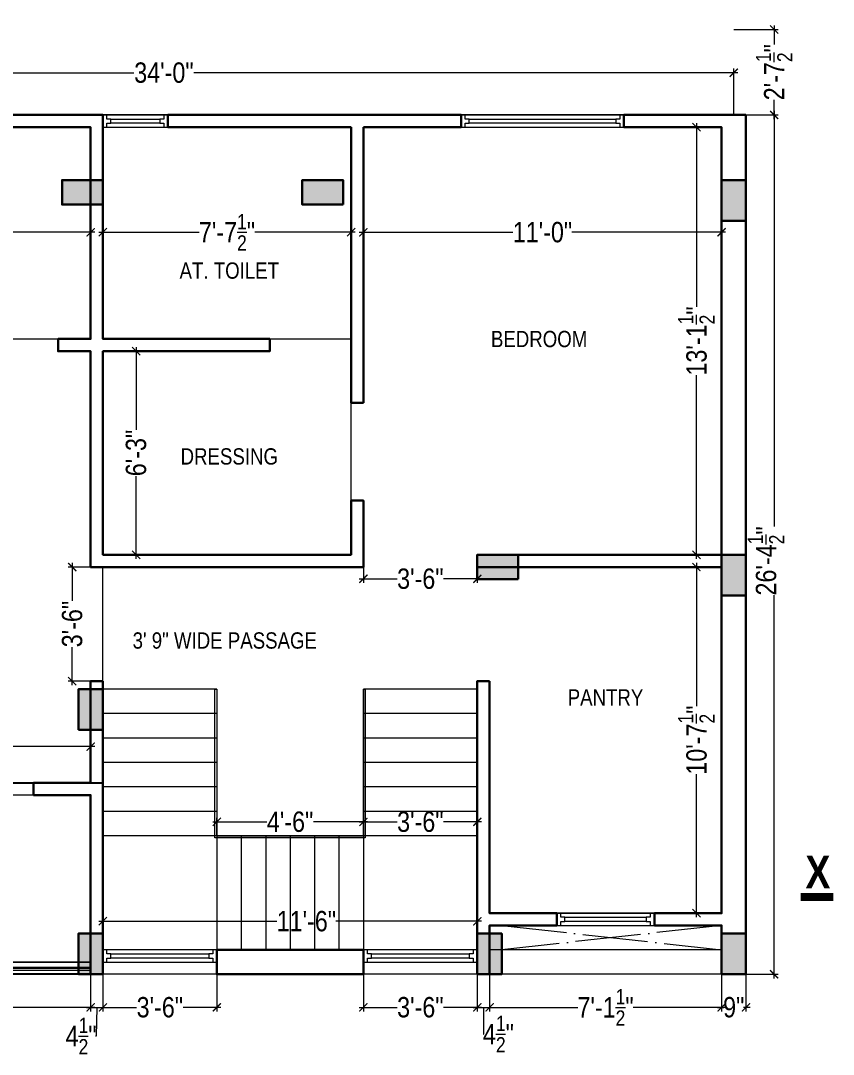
# Model space of a CAD drawing. Header units: millimetres. Extents: x 56222 to 120458, y -162468 to -121287.
# Drawn here: x 117670.1 to 117969.6, y -159367.8 to -158987.1 of the extents above; entities that cross this region are included whole.
import ezdxf

# ---------------------------------------------------------------- set-up
doc = ezdxf.new("R2010")
doc.units = ezdxf.units.MM
doc.header["$MEASUREMENT"] = 0
doc.header["$PDMODE"] = 35
doc.linetypes.add('ACAD_ISO04W100', pattern=[30, 24, -3, 0, -3])
doc.layers.get('Defpoints').update_dxf_attribs({"color": 220})
for name, color, linetype, lineweight in [('COLUMN', 1, 'Continuous', 30), ('FIRST FLOOR', 7, 'Continuous', 9), ('FIRST FLOOR ( DIM )', 250, 'Continuous', 9), ('FIRST FLOOR ( DW_RAIL )', 7, 'Continuous', 9), ('FIRST FLOOR ( TEXT )', 7, 'Continuous', 9), ('FIRST FLOOR_( PLine )_', 251, 'Continuous', 30), ('FIRST FLOOR_( STAIR )', 47, 'Continuous', 9), ('GROUND FLOOR', 7, 'Continuous', 9), ('GROUND FLOOR ( DW_RAIL )', 7, 'Continuous', 9), ('REINFORCEMENT', 6, 'Continuous', 25), ('SECOND FLOOR  ( PLINE )', 251, 'Continuous', 30), ('SECTION', 7, 'Continuous', 9)]:
    doc.layers.add(name, color=color, linetype=linetype, lineweight=lineweight)
doc.styles.add("Cn_BT_0'-0", font='swissc.ttf')
doc.styles.add('Cn_BT_7½', font='swissc.ttf', dxfattribs={"height": 7.5})
doc.styles.add('KATHA', font='swissc.ttf')
doc.dimstyles.new('Cn_BT_7½', dxfattribs={"dimtxt": 9, "dimasz": 3, "dimexe": 1.5, "dimexo": 0, "dimgap": 0.09, "dimtad": 0, "dimdec": 3, "dimzin": 3, "dimdsep": 46, "dimlunit": 4, "dimtxsty": 'Cn_BT_7½', "dimblk": 'ARCHTICK', "dimcen": 0.09, "dimdle": 1.5, "dimclrd": 251, "dimclre": 251, "dimclrt": 14, "dimadec": 0, "dimazin": 0, "dimtfac": 0.75, "dimtdec": 3, "dimtofl": 0, "dimtmove": 0, "dimatfit": 3, "dimfxl": 0, "dimtolj": 1, "dimtzin": 0, "dimlwd": 15, "dimlwe": 15, "dimarcsym": 0})

# ---------------------------------------------------------------- blocks, each defined once
blk = doc.blocks.new('_ArchTick')
at = {"color": 0, "linetype": 'ByBlock', "const_width": 0.15}
blk.add_lwpolyline([(-0.5, -0.5), (0.5, 0.5)], dxfattribs=at)
blk = doc.blocks.new('*D354')
at = {"layer": 'Defpoints', "color": 0, "transparency": 16777216}
for p in [(117932.91, -158990.36), (117937.41, -159021.86), (117947.8, -159021.86)]:
    blk.add_point(p, dxfattribs=at)
at = {"layer": 'FIRST FLOOR ( DIM )', "color": 251, "lineweight": 15, "transparency": 16777216}
for p, q in [((117932.91, -158990.36), (117949.3, -158990.36)), ((117947.8, -158988.86), (117947.8, -158995.92)), ((117947.8, -159023.36), (117947.8, -159016.3)), ((117937.41, -159021.86), (117949.3, -159021.86))]:
    blk.add_line(p, q, dxfattribs=at)
at = {"layer": 'FIRST FLOOR ( DIM )', "color": 251, "lineweight": 15, "transparency": 16777216, "xscale": 3, "yscale": 3, "zscale": 3}
for p, rotation in [((117947.8, -158990.36), 90), ((117947.8, -159021.86), 270)]:
    blk.add_blockref('_ArchTick', p, dxfattribs=dict(at, rotation=rotation))
at = {"layer": 'FIRST FLOOR ( DIM )', "color": 14, "transparency": 16777216, "insert": (117947.8, -159006.11), "char_height": 7.5, "attachment_point": 5, "rotation": 90, "style": 'Cn_BT_7½'}
blk.add_mtext('\\A1;2\'-7{\\H0.75x;\\S1/2;}"', dxfattribs=at)
blk = doc.blocks.new('*D355')
at = {"layer": 'Defpoints', "color": 0, "transparency": 16777216}
for p in [(117937.41, -159021.86), (117932.91, -159338.36), (117947.8, -159338.36)]:
    blk.add_point(p, dxfattribs=at)
at = {"layer": 'FIRST FLOOR ( DIM )', "color": 251, "lineweight": 15, "transparency": 16777216}
for p, q in [((117937.41, -159021.86), (117949.3, -159021.86)), ((117947.8, -159020.36), (117947.8, -159173.44)), ((117947.8, -159339.86), (117947.8, -159198.78)), ((117932.91, -159338.36), (117949.3, -159338.36))]:
    blk.add_line(p, q, dxfattribs=at)
at = {"layer": 'FIRST FLOOR ( DIM )', "color": 251, "lineweight": 15, "transparency": 16777216, "xscale": 3, "yscale": 3, "zscale": 3}
for p, rotation in [((117947.8, -159021.86), 90), ((117947.8, -159338.36), 270)]:
    blk.add_blockref('_ArchTick', p, dxfattribs=dict(at, rotation=rotation))
at = {"layer": 'FIRST FLOOR ( DIM )', "color": 14, "transparency": 16777216, "insert": (117944.8, -159186.11), "char_height": 7.5, "attachment_point": 5, "rotation": 90, "style": 'Cn_BT_7½'}
blk.add_mtext('\\A1;26\'-4{\\H0.75x;\\S1/2;}"', dxfattribs=at)
blk = doc.blocks.new('*D356')
at = {"layer": 'Defpoints', "color": 0, "transparency": 16777216}
for p in [(117928.41, -159188.36), (117919.17, -159315.86), (117928.41, -159315.86)]:
    blk.add_point(p, dxfattribs=at)
at = {"layer": 'FIRST FLOOR ( DIM )', "color": 251, "lineweight": 15, "transparency": 16777216}
for p, q in [((117928.41, -159188.36), (117917.67, -159188.36)), ((117919.17, -159186.86), (117919.17, -159239.58)), ((117919.17, -159317.36), (117919.17, -159264.64)), ((117928.41, -159315.86), (117917.67, -159315.86))]:
    blk.add_line(p, q, dxfattribs=at)
at = {"layer": 'FIRST FLOOR ( DIM )', "color": 251, "lineweight": 15, "transparency": 16777216, "xscale": 3, "yscale": 3, "zscale": 3}
for p, rotation in [((117919.17, -159188.36), 90), ((117919.17, -159315.86), 270)]:
    blk.add_blockref('_ArchTick', p, dxfattribs=dict(at, rotation=rotation))
at = {"layer": 'FIRST FLOOR ( DIM )', "color": 14, "transparency": 16777216, "insert": (117919.17, -159252.11), "char_height": 7.5, "attachment_point": 5, "rotation": 90, "style": 'Cn_BT_7½'}
blk.add_mtext('\\A1;10\'-7{\\H0.75x;\\S1/2;}"', dxfattribs=at)
blk = doc.blocks.new('*D357')
at = {"layer": 'Defpoints', "color": 0, "transparency": 16777216}
for p in [(117928.41, -159026.36), (117919.17, -159183.86), (117928.41, -159183.86)]:
    blk.add_point(p, dxfattribs=at)
at = {"layer": 'FIRST FLOOR ( DIM )', "color": 251, "lineweight": 15, "transparency": 16777216}
for p, q in [((117928.41, -159026.36), (117917.67, -159026.36)), ((117919.17, -159024.86), (117919.17, -159092.58)), ((117919.17, -159185.36), (117919.17, -159117.64)), ((117928.41, -159183.86), (117917.67, -159183.86))]:
    blk.add_line(p, q, dxfattribs=at)
at = {"layer": 'FIRST FLOOR ( DIM )', "color": 251, "lineweight": 15, "transparency": 16777216, "xscale": 3, "yscale": 3, "zscale": 3}
for p, rotation in [((117919.17, -159026.36), 90), ((117919.17, -159183.86), 270)]:
    blk.add_blockref('_ArchTick', p, dxfattribs=dict(at, rotation=rotation))
at = {"layer": 'FIRST FLOOR ( DIM )', "color": 14, "transparency": 16777216, "insert": (117919.17, -159105.11), "char_height": 7.5, "attachment_point": 5, "rotation": 90, "style": 'Cn_BT_7½'}
blk.add_mtext('\\A1;13\'-1{\\H0.75x;\\S1/2;}"', dxfattribs=at)
blk = doc.blocks.new('*D358')
at = {"layer": 'Defpoints', "color": 0, "transparency": 16777216}
for p in [(117796.41, -159054.86), (117928.41, -159054.86), (117928.41, -159065.06)]:
    blk.add_point(p, dxfattribs=at)
at = {"layer": 'FIRST FLOOR ( DIM )', "color": 251, "lineweight": 15, "transparency": 16777216}
for p, q in [((117796.41, -159054.86), (117796.41, -159066.56)), ((117928.41, -159054.86), (117928.41, -159066.56)), ((117794.91, -159065.06), (117851.55, -159065.06)), ((117929.91, -159065.06), (117873.27, -159065.06))]:
    blk.add_line(p, q, dxfattribs=at)
at = {"layer": 'FIRST FLOOR ( DIM )', "color": 251, "lineweight": 15, "transparency": 16777216, "xscale": 3, "yscale": 3, "zscale": 3, "rotation": 180}
blk.add_blockref('_ArchTick', (117796.41, -159065.06), dxfattribs=at)
at = {"layer": 'FIRST FLOOR ( DIM )', "color": 251, "lineweight": 15, "transparency": 16777216, "xscale": 3, "yscale": 3, "zscale": 3}
blk.add_blockref('_ArchTick', (117928.41, -159065.06), dxfattribs=at)
at = {"layer": 'FIRST FLOOR ( DIM )', "color": 14, "transparency": 16777216, "insert": (117862.41, -159065.06), "char_height": 7.5, "attachment_point": 5, "style": 'Cn_BT_7½'}
blk.add_mtext('\\A1;11\'-0"', dxfattribs=at)
blk = doc.blocks.new('*D359')
at = {"layer": 'Defpoints', "color": 0, "transparency": 16777216}
for p in [(117700.41, -159054.86), (117791.91, -159054.86), (117700.41, -159065.06)]:
    blk.add_point(p, dxfattribs=at)
at = {"layer": 'FIRST FLOOR ( DIM )', "color": 251, "lineweight": 15, "transparency": 16777216}
for p, q in [((117700.41, -159054.86), (117700.41, -159066.56)), ((117791.91, -159054.86), (117791.91, -159066.56)), ((117698.91, -159065.06), (117735.96, -159065.06)), ((117793.41, -159065.06), (117756.36, -159065.06))]:
    blk.add_line(p, q, dxfattribs=at)
at = {"layer": 'FIRST FLOOR ( DIM )', "color": 251, "lineweight": 15, "transparency": 16777216, "xscale": 3, "yscale": 3, "zscale": 3, "rotation": 180}
blk.add_blockref('_ArchTick', (117700.41, -159065.06), dxfattribs=at)
at = {"layer": 'FIRST FLOOR ( DIM )', "color": 251, "lineweight": 15, "transparency": 16777216, "xscale": 3, "yscale": 3, "zscale": 3}
blk.add_blockref('_ArchTick', (117791.91, -159065.06), dxfattribs=at)
at = {"layer": 'FIRST FLOOR ( DIM )', "color": 14, "transparency": 16777216, "insert": (117746.16, -159065.06), "char_height": 7.5, "attachment_point": 5, "style": 'Cn_BT_7½'}
blk.add_mtext('\\A1;7\'-7{\\H0.75x;\\S1/2;}"', dxfattribs=at)
blk = doc.blocks.new('*D360')
at = {"layer": 'Defpoints', "color": 0, "transparency": 16777216}
for p in [(117533.91, -159054.86), (117695.91, -159054.86), (117533.91, -159065.06)]:
    blk.add_point(p, dxfattribs=at)
at = {"layer": 'FIRST FLOOR ( DIM )', "color": 251, "lineweight": 15, "transparency": 16777216}
for p, q in [((117533.91, -159054.86), (117533.91, -159066.56)), ((117695.91, -159054.86), (117695.91, -159066.56)), ((117532.41, -159065.06), (117604.05, -159065.06)), ((117697.41, -159065.06), (117625.77, -159065.06))]:
    blk.add_line(p, q, dxfattribs=at)
at = {"layer": 'FIRST FLOOR ( DIM )', "color": 251, "lineweight": 15, "transparency": 16777216, "xscale": 3, "yscale": 3, "zscale": 3, "rotation": 180}
blk.add_blockref('_ArchTick', (117533.91, -159065.06), dxfattribs=at)
at = {"layer": 'FIRST FLOOR ( DIM )', "color": 251, "lineweight": 15, "transparency": 16777216, "xscale": 3, "yscale": 3, "zscale": 3}
blk.add_blockref('_ArchTick', (117695.91, -159065.06), dxfattribs=at)
at = {"layer": 'FIRST FLOOR ( DIM )', "color": 14, "transparency": 16777216, "insert": (117614.91, -159065.06), "char_height": 7.5, "attachment_point": 5, "style": 'Cn_BT_7½'}
blk.add_mtext('\\A1;13\'-6"', dxfattribs=at)
blk = doc.blocks.new('*D361')
at = {"layer": 'Defpoints', "color": 0, "transparency": 16777216}
for p in [(117524.91, -159006.3), (117524.91, -159021.86), (117932.91, -159021.86)]:
    blk.add_point(p, dxfattribs=at)
at = {"layer": 'FIRST FLOOR ( DIM )', "color": 251, "lineweight": 15, "transparency": 16777216}
for p, q in [((117523.41, -159006.3), (117711.87, -159006.3)), ((117524.91, -159021.86), (117524.91, -159004.8)), ((117934.41, -159006.3), (117733.95, -159006.3)), ((117932.91, -159021.86), (117932.91, -159004.8))]:
    blk.add_line(p, q, dxfattribs=at)
at = {"layer": 'FIRST FLOOR ( DIM )', "color": 251, "lineweight": 15, "transparency": 16777216, "xscale": 3, "yscale": 3, "zscale": 3, "rotation": 180}
blk.add_blockref('_ArchTick', (117524.91, -159006.3), dxfattribs=at)
at = {"layer": 'FIRST FLOOR ( DIM )', "color": 251, "lineweight": 15, "transparency": 16777216, "xscale": 3, "yscale": 3, "zscale": 3}
blk.add_blockref('_ArchTick', (117932.91, -159006.3), dxfattribs=at)
at = {"layer": 'FIRST FLOOR ( DIM )', "color": 14, "transparency": 16777216, "insert": (117722.91, -159006.3), "char_height": 7.5, "attachment_point": 5, "style": 'Cn_BT_7½'}
blk.add_mtext('\\A1;34\'-0"', dxfattribs=at)
blk = doc.blocks.new('*D362')
at = {"layer": 'Defpoints', "color": 0, "transparency": 16777216}
for p in [(117700.41, -159311.36), (117838.41, -159311.36), (117838.41, -159318.83)]:
    blk.add_point(p, dxfattribs=at)
at = {"layer": 'FIRST FLOOR ( DIM )', "color": 251, "lineweight": 15, "transparency": 16777216}
for p, q in [((117700.41, -159311.36), (117700.41, -159320.33)), ((117838.41, -159311.36), (117838.41, -159320.33)), ((117698.91, -159318.83), (117764.55, -159318.83)), ((117839.91, -159318.83), (117786.27, -159318.83))]:
    blk.add_line(p, q, dxfattribs=at)
at = {"layer": 'FIRST FLOOR ( DIM )', "color": 251, "lineweight": 15, "transparency": 16777216, "xscale": 3, "yscale": 3, "zscale": 3, "rotation": 180}
blk.add_blockref('_ArchTick', (117700.41, -159318.83), dxfattribs=at)
at = {"layer": 'FIRST FLOOR ( DIM )', "color": 251, "lineweight": 15, "transparency": 16777216, "xscale": 3, "yscale": 3, "zscale": 3}
blk.add_blockref('_ArchTick', (117838.41, -159318.83), dxfattribs=at)
at = {"layer": 'FIRST FLOOR ( DIM )', "color": 14, "transparency": 16777216, "insert": (117775.41, -159318.83), "char_height": 7.5, "attachment_point": 5, "style": 'Cn_BT_7½'}
blk.add_mtext('\\A1;11\'-6"', dxfattribs=at)
blk = doc.blocks.new('*D363')
at = {"layer": 'Defpoints', "color": 0, "transparency": 16777216}
for p in [(117838.41, -159282.21), (117796.41, -159286.57), (117838.41, -159286.57)]:
    blk.add_point(p, dxfattribs=at)
at = {"layer": 'FIRST FLOOR ( DIM )', "color": 251, "lineweight": 15, "transparency": 16777216}
for p, q in [((117796.41, -159286.57), (117796.41, -159280.71)), ((117838.41, -159286.57), (117838.41, -159280.71)), ((117794.91, -159282.21), (117808.86, -159282.21)), ((117839.91, -159282.21), (117825.96, -159282.21))]:
    blk.add_line(p, q, dxfattribs=at)
at = {"layer": 'FIRST FLOOR ( DIM )', "color": 251, "lineweight": 15, "transparency": 16777216, "xscale": 3, "yscale": 3, "zscale": 3, "rotation": 180}
blk.add_blockref('_ArchTick', (117796.41, -159282.21), dxfattribs=at)
at = {"layer": 'FIRST FLOOR ( DIM )', "color": 251, "lineweight": 15, "transparency": 16777216, "xscale": 3, "yscale": 3, "zscale": 3}
blk.add_blockref('_ArchTick', (117838.41, -159282.21), dxfattribs=at)
at = {"layer": 'FIRST FLOOR ( DIM )', "color": 14, "transparency": 16777216, "insert": (117817.41, -159282.21), "char_height": 7.5, "attachment_point": 5, "style": 'Cn_BT_7½'}
blk.add_mtext('\\A1;3\'-6"', dxfattribs=at)
blk = doc.blocks.new('*D364')
at = {"layer": 'Defpoints', "color": 0, "transparency": 16777216}
for p in [(117796.41, -159282.21), (117742.41, -159287.36), (117796.41, -159287.36)]:
    blk.add_point(p, dxfattribs=at)
at = {"layer": 'FIRST FLOOR ( DIM )', "color": 251, "lineweight": 15, "transparency": 16777216}
for p, q in [((117742.41, -159287.36), (117742.41, -159280.71)), ((117796.41, -159287.36), (117796.41, -159280.71)), ((117740.91, -159282.21), (117760.81, -159282.21)), ((117797.91, -159282.21), (117778.01, -159282.21))]:
    blk.add_line(p, q, dxfattribs=at)
at = {"layer": 'FIRST FLOOR ( DIM )', "color": 251, "lineweight": 15, "transparency": 16777216, "xscale": 3, "yscale": 3, "zscale": 3, "rotation": 180}
blk.add_blockref('_ArchTick', (117742.41, -159282.21), dxfattribs=at)
at = {"layer": 'FIRST FLOOR ( DIM )', "color": 251, "lineweight": 15, "transparency": 16777216, "xscale": 3, "yscale": 3, "zscale": 3}
blk.add_blockref('_ArchTick', (117796.41, -159282.21), dxfattribs=at)
at = {"layer": 'FIRST FLOOR ( DIM )', "color": 14, "transparency": 16777216, "insert": (117769.41, -159282.21), "char_height": 7.5, "attachment_point": 5, "style": 'Cn_BT_7½'}
blk.add_mtext('\\A1;4\'-6"', dxfattribs=at)
blk = doc.blocks.new('*D365')
at = {"layer": 'Defpoints', "color": 0, "transparency": 16777216}
for p in [(117524.91, -159338.36), (117695.91, -159338.36), (117695.91, -159350.53)]:
    blk.add_point(p, dxfattribs=at)
at = {"layer": 'FIRST FLOOR ( DIM )', "color": 251, "lineweight": 15, "transparency": 16777216}
for p, q in [((117524.91, -159338.36), (117524.91, -159352.03)), ((117695.91, -159338.36), (117695.91, -159352.03)), ((117523.41, -159350.53), (117599.55, -159350.53)), ((117697.41, -159350.53), (117621.27, -159350.53))]:
    blk.add_line(p, q, dxfattribs=at)
at = {"layer": 'FIRST FLOOR ( DIM )', "color": 251, "lineweight": 15, "transparency": 16777216, "xscale": 3, "yscale": 3, "zscale": 3, "rotation": 180}
blk.add_blockref('_ArchTick', (117524.91, -159350.53), dxfattribs=at)
at = {"layer": 'FIRST FLOOR ( DIM )', "color": 251, "lineweight": 15, "transparency": 16777216, "xscale": 3, "yscale": 3, "zscale": 3}
blk.add_blockref('_ArchTick', (117695.91, -159350.53), dxfattribs=at)
at = {"layer": 'FIRST FLOOR ( DIM )', "color": 14, "transparency": 16777216, "insert": (117610.41, -159350.53), "char_height": 7.5, "attachment_point": 5, "style": 'Cn_BT_7½'}
blk.add_mtext('\\A1;14\'-3"', dxfattribs=at)
blk = doc.blocks.new('*D366')
at = {"layer": 'Defpoints', "color": 0, "transparency": 16777216}
for p in [(117695.91, -159338.36), (117700.41, -159338.36), (117700.41, -159350.53)]:
    blk.add_point(p, dxfattribs=at)
at = {"layer": 'FIRST FLOOR ( DIM )', "color": 251, "lineweight": 15, "transparency": 16777216}
for p, q in [((117695.91, -159338.36), (117695.91, -159352.03)), ((117700.41, -159338.36), (117700.41, -159352.03)), ((117694.41, -159350.53), (117701.91, -159350.53)), ((117698.16, -159350.53), (117697.93, -159361.09)), ((117697.93, -159361.09), (117697.75, -159361.09))]:
    blk.add_line(p, q, dxfattribs=at)
at = {"layer": 'FIRST FLOOR ( DIM )', "color": 251, "lineweight": 15, "transparency": 16777216, "xscale": 3, "yscale": 3, "zscale": 3, "rotation": 180}
blk.add_blockref('_ArchTick', (117695.91, -159350.53), dxfattribs=at)
at = {"layer": 'FIRST FLOOR ( DIM )', "color": 251, "lineweight": 15, "transparency": 16777216, "xscale": 3, "yscale": 3, "zscale": 3}
blk.add_blockref('_ArchTick', (117700.41, -159350.53), dxfattribs=at)
at = {"layer": 'FIRST FLOOR ( DIM )', "color": 14, "transparency": 16777216, "insert": (117692.39, -159361.09), "char_height": 7.5, "attachment_point": 5, "style": 'Cn_BT_7½'}
blk.add_mtext('\\A1;4{\\H0.75x;\\S1/2;}"', dxfattribs=at)
blk = doc.blocks.new('*D367')
at = {"layer": 'Defpoints', "color": 0, "transparency": 16777216}
for p in [(117700.41, -159338.36), (117742.41, -159338.36), (117742.41, -159350.53)]:
    blk.add_point(p, dxfattribs=at)
at = {"layer": 'FIRST FLOOR ( DIM )', "color": 251, "lineweight": 15, "transparency": 16777216}
for p, q in [((117700.41, -159338.36), (117700.41, -159352.03)), ((117742.41, -159338.36), (117742.41, -159352.03)), ((117698.91, -159350.53), (117712.86, -159350.53)), ((117743.91, -159350.53), (117729.96, -159350.53))]:
    blk.add_line(p, q, dxfattribs=at)
at = {"layer": 'FIRST FLOOR ( DIM )', "color": 251, "lineweight": 15, "transparency": 16777216, "xscale": 3, "yscale": 3, "zscale": 3, "rotation": 180}
blk.add_blockref('_ArchTick', (117700.41, -159350.53), dxfattribs=at)
at = {"layer": 'FIRST FLOOR ( DIM )', "color": 251, "lineweight": 15, "transparency": 16777216, "xscale": 3, "yscale": 3, "zscale": 3}
blk.add_blockref('_ArchTick', (117742.41, -159350.53), dxfattribs=at)
at = {"layer": 'FIRST FLOOR ( DIM )', "color": 14, "transparency": 16777216, "insert": (117721.41, -159350.53), "char_height": 7.5, "attachment_point": 5, "style": 'Cn_BT_7½'}
blk.add_mtext('\\A1;3\'-6"', dxfattribs=at)
blk = doc.blocks.new('*D368')
at = {"layer": 'Defpoints', "color": 0, "transparency": 16777216}
for p in [(117796.41, -159338.36), (117838.41, -159338.36), (117838.41, -159350.53)]:
    blk.add_point(p, dxfattribs=at)
at = {"layer": 'FIRST FLOOR ( DIM )', "color": 251, "lineweight": 15, "transparency": 16777216}
for p, q in [((117796.41, -159338.36), (117796.41, -159352.03)), ((117838.41, -159338.36), (117838.41, -159352.03)), ((117794.91, -159350.53), (117808.86, -159350.53)), ((117839.91, -159350.53), (117825.96, -159350.53))]:
    blk.add_line(p, q, dxfattribs=at)
at = {"layer": 'FIRST FLOOR ( DIM )', "color": 251, "lineweight": 15, "transparency": 16777216, "xscale": 3, "yscale": 3, "zscale": 3, "rotation": 180}
blk.add_blockref('_ArchTick', (117796.41, -159350.53), dxfattribs=at)
at = {"layer": 'FIRST FLOOR ( DIM )', "color": 251, "lineweight": 15, "transparency": 16777216, "xscale": 3, "yscale": 3, "zscale": 3}
blk.add_blockref('_ArchTick', (117838.41, -159350.53), dxfattribs=at)
at = {"layer": 'FIRST FLOOR ( DIM )', "color": 14, "transparency": 16777216, "insert": (117817.41, -159350.53), "char_height": 7.5, "attachment_point": 5, "style": 'Cn_BT_7½'}
blk.add_mtext('\\A1;3\'-6"', dxfattribs=at)
blk = doc.blocks.new('*D369')
at = {"layer": 'Defpoints', "color": 0, "transparency": 16777216}
for p in [(117838.41, -159338.36), (117842.91, -159338.36), (117842.91, -159350.53)]:
    blk.add_point(p, dxfattribs=at)
at = {"layer": 'FIRST FLOOR ( DIM )', "color": 251, "lineweight": 15, "transparency": 16777216}
for p, q in [((117838.41, -159338.36), (117838.41, -159352.03)), ((117842.91, -159338.36), (117842.91, -159352.03)), ((117836.91, -159350.53), (117844.41, -159350.53)), ((117840.66, -159350.53), (117840.64, -159360.39)), ((117840.64, -159360.39), (117840.82, -159360.39))]:
    blk.add_line(p, q, dxfattribs=at)
at = {"layer": 'FIRST FLOOR ( DIM )', "color": 251, "lineweight": 15, "transparency": 16777216, "xscale": 3, "yscale": 3, "zscale": 3, "rotation": 180}
blk.add_blockref('_ArchTick', (117838.41, -159350.53), dxfattribs=at)
at = {"layer": 'FIRST FLOOR ( DIM )', "color": 251, "lineweight": 15, "transparency": 16777216, "xscale": 3, "yscale": 3, "zscale": 3}
blk.add_blockref('_ArchTick', (117842.91, -159350.53), dxfattribs=at)
at = {"layer": 'FIRST FLOOR ( DIM )', "color": 14, "transparency": 16777216, "insert": (117846.19, -159360.39), "char_height": 7.5, "attachment_point": 5, "style": 'Cn_BT_7½'}
blk.add_mtext('\\A1;4{\\H0.75x;\\S1/2;}"', dxfattribs=at)
blk = doc.blocks.new('*D370')
at = {"layer": 'Defpoints', "color": 0, "transparency": 16777216}
for p in [(117842.91, -159338.36), (117928.41, -159338.36), (117928.41, -159350.53)]:
    blk.add_point(p, dxfattribs=at)
at = {"layer": 'FIRST FLOOR ( DIM )', "color": 251, "lineweight": 15, "transparency": 16777216}
for p, q in [((117842.91, -159338.36), (117842.91, -159352.03)), ((117928.41, -159338.36), (117928.41, -159352.03)), ((117841.41, -159350.53), (117875.46, -159350.53)), ((117929.91, -159350.53), (117895.86, -159350.53))]:
    blk.add_line(p, q, dxfattribs=at)
at = {"layer": 'FIRST FLOOR ( DIM )', "color": 251, "lineweight": 15, "transparency": 16777216, "xscale": 3, "yscale": 3, "zscale": 3, "rotation": 180}
blk.add_blockref('_ArchTick', (117842.91, -159350.53), dxfattribs=at)
at = {"layer": 'FIRST FLOOR ( DIM )', "color": 251, "lineweight": 15, "transparency": 16777216, "xscale": 3, "yscale": 3, "zscale": 3}
blk.add_blockref('_ArchTick', (117928.41, -159350.53), dxfattribs=at)
at = {"layer": 'FIRST FLOOR ( DIM )', "color": 14, "transparency": 16777216, "insert": (117885.66, -159350.53), "char_height": 7.5, "attachment_point": 5, "style": 'Cn_BT_7½'}
blk.add_mtext('\\A1;7\'-1{\\H0.75x;\\S1/2;}"', dxfattribs=at)
blk = doc.blocks.new('*D371')
at = {"layer": 'Defpoints', "color": 0, "transparency": 16777216}
for p in [(117928.41, -159338.36), (117937.41, -159338.36), (117937.41, -159350.53)]:
    blk.add_point(p, dxfattribs=at)
at = {"layer": 'FIRST FLOOR ( DIM )', "color": 251, "lineweight": 15, "transparency": 16777216}
for p, q in [((117928.41, -159338.36), (117928.41, -159352.03)), ((117937.41, -159338.36), (117937.41, -159352.03)), ((117926.91, -159350.53), (117929.25, -159350.53)), ((117938.91, -159350.53), (117936.56, -159350.53))]:
    blk.add_line(p, q, dxfattribs=at)
at = {"layer": 'FIRST FLOOR ( DIM )', "color": 251, "lineweight": 15, "transparency": 16777216, "xscale": 3, "yscale": 3, "zscale": 3, "rotation": 180}
blk.add_blockref('_ArchTick', (117928.41, -159350.53), dxfattribs=at)
at = {"layer": 'FIRST FLOOR ( DIM )', "color": 251, "lineweight": 15, "transparency": 16777216, "xscale": 3, "yscale": 3, "zscale": 3}
blk.add_blockref('_ArchTick', (117937.41, -159350.53), dxfattribs=at)
at = {"layer": 'FIRST FLOOR ( DIM )', "color": 14, "transparency": 16777216, "insert": (117932.91, -159350.53), "char_height": 7.5, "attachment_point": 5, "style": 'Cn_BT_7½'}
blk.add_mtext('\\A1;9"', dxfattribs=at)
blk = doc.blocks.new('*D372')
at = {"layer": 'Defpoints', "color": 0, "transparency": 16777216}
for p in [(117700.41, -159188.36), (117689.11, -159230.36), (117700.41, -159230.36)]:
    blk.add_point(p, dxfattribs=at)
at = {"layer": 'FIRST FLOOR ( DIM )', "color": 251, "lineweight": 15, "transparency": 16777216}
for p, q in [((117700.41, -159188.36), (117687.61, -159188.36)), ((117689.11, -159186.86), (117689.11, -159200.81)), ((117689.11, -159231.86), (117689.11, -159217.91)), ((117700.41, -159230.36), (117687.61, -159230.36))]:
    blk.add_line(p, q, dxfattribs=at)
at = {"layer": 'FIRST FLOOR ( DIM )', "color": 251, "lineweight": 15, "transparency": 16777216, "xscale": 3, "yscale": 3, "zscale": 3}
for p, rotation in [((117689.11, -159188.36), 90), ((117689.11, -159230.36), 270)]:
    blk.add_blockref('_ArchTick', p, dxfattribs=dict(at, rotation=rotation))
at = {"layer": 'FIRST FLOOR ( DIM )', "color": 14, "transparency": 16777216, "insert": (117689.11, -159209.36), "char_height": 7.5, "attachment_point": 5, "rotation": 90, "style": 'Cn_BT_7½'}
blk.add_mtext('\\A1;3\'-6"', dxfattribs=at)
blk = doc.blocks.new('*D374')
at = {"layer": 'Defpoints', "color": 0, "transparency": 16777216}
for p in [(117700.41, -159108.86), (117700.41, -159183.86), (117712.65, -159183.86)]:
    blk.add_point(p, dxfattribs=at)
at = {"layer": 'FIRST FLOOR ( DIM )', "color": 251, "lineweight": 15, "transparency": 16777216}
for p, q in [((117700.41, -159108.86), (117714.15, -159108.86)), ((117712.65, -159107.36), (117712.65, -159137.84)), ((117712.65, -159185.36), (117712.65, -159154.88)), ((117700.41, -159183.86), (117714.15, -159183.86))]:
    blk.add_line(p, q, dxfattribs=at)
at = {"layer": 'FIRST FLOOR ( DIM )', "color": 251, "lineweight": 15, "transparency": 16777216, "xscale": 3, "yscale": 3, "zscale": 3}
for p, rotation in [((117712.65, -159108.86), 90), ((117712.65, -159183.86), 270)]:
    blk.add_blockref('_ArchTick', p, dxfattribs=dict(at, rotation=rotation))
at = {"layer": 'FIRST FLOOR ( DIM )', "color": 14, "transparency": 16777216, "insert": (117712.65, -159146.36), "char_height": 7.5, "attachment_point": 5, "rotation": 90, "style": 'Cn_BT_7½'}
blk.add_mtext('\\A1;6\'-3"', dxfattribs=at)
blk = doc.blocks.new('*D353')
at = {"layer": 'Defpoints', "color": 0, "transparency": 16777216}
for p in [(117796.41, -159188.36), (117838.41, -159188.36), (117838.41, -159192.7)]:
    blk.add_point(p, dxfattribs=at)
at = {"layer": 'FIRST FLOOR ( DIM )', "color": 251, "lineweight": 15, "transparency": 16777216}
for p, q in [((117796.41, -159188.36), (117796.41, -159194.2)), ((117838.41, -159188.36), (117838.41, -159194.2)), ((117794.91, -159192.7), (117808.86, -159192.7)), ((117839.91, -159192.7), (117825.96, -159192.7))]:
    blk.add_line(p, q, dxfattribs=at)
at = {"layer": 'FIRST FLOOR ( DIM )', "color": 251, "lineweight": 15, "transparency": 16777216, "xscale": 3, "yscale": 3, "zscale": 3, "rotation": 180}
blk.add_blockref('_ArchTick', (117796.41, -159192.7), dxfattribs=at)
at = {"layer": 'FIRST FLOOR ( DIM )', "color": 251, "lineweight": 15, "transparency": 16777216, "xscale": 3, "yscale": 3, "zscale": 3}
blk.add_blockref('_ArchTick', (117838.41, -159192.7), dxfattribs=at)
at = {"layer": 'FIRST FLOOR ( DIM )', "color": 14, "transparency": 16777216, "insert": (117817.41, -159192.7), "char_height": 7.5, "attachment_point": 5, "style": 'Cn_BT_7½'}
blk.add_mtext('\\A1;3\'-6"', dxfattribs=at)
blk = doc.blocks.new('*D351')
at = {"layer": 'Defpoints', "color": 0, "transparency": 16777216}
for p in [(117533.91, -159254.5), (117533.91, -159267.86), (117695.91, -159267.86)]:
    blk.add_point(p, dxfattribs=at)
at = {"layer": 'SECOND FLOOR  ( PLINE )', "color": 251, "lineweight": 15, "transparency": 16777216}
for p, q in [((117532.41, -159254.5), (117604.05, -159254.5)), ((117533.91, -159267.86), (117533.91, -159253)), ((117697.41, -159254.5), (117625.77, -159254.5)), ((117695.91, -159267.86), (117695.91, -159253))]:
    blk.add_line(p, q, dxfattribs=at)
at = {"layer": 'SECOND FLOOR  ( PLINE )', "color": 251, "lineweight": 15, "transparency": 16777216, "xscale": 3, "yscale": 3, "zscale": 3, "rotation": 180}
blk.add_blockref('_ArchTick', (117533.91, -159254.5), dxfattribs=at)
at = {"layer": 'SECOND FLOOR  ( PLINE )', "color": 251, "lineweight": 15, "transparency": 16777216, "xscale": 3, "yscale": 3, "zscale": 3}
blk.add_blockref('_ArchTick', (117695.91, -159254.5), dxfattribs=at)
at = {"layer": 'SECOND FLOOR  ( PLINE )', "color": 14, "transparency": 16777216, "insert": (117614.91, -159254.5), "char_height": 7.5, "attachment_point": 5, "style": 'Cn_BT_7½'}
blk.add_mtext('\\A1;13\'-6"', dxfattribs=at)

msp = doc.modelspace()

# ---------------------------------------------------------------- hatches: boundary and pattern name
at = {"layer": 'COLUMN'}
h = msp.add_hatch(color=256, dxfattribs=at)
h.dxf.hatch_style = 1
h.paths.add_polyline_path([(117700.40981, -159054.85958), (117700.40981, -159045.85958), (117685.40981, -159045.85958), (117685.40981, -159054.85958)])
h = msp.add_hatch(color=256, dxfattribs=at)
h.dxf.hatch_style = 1
h.paths.add_polyline_path([(117788.90981, -159054.85958), (117788.90981, -159045.85958), (117773.90981, -159045.85958), (117773.90981, -159054.85958)])
h = msp.add_hatch(color=256, dxfattribs=at)
h.dxf.hatch_style = 1
h.paths.add_polyline_path([(117928.40981, -159060.85958), (117937.40981, -159060.85958), (117937.40981, -159045.85958), (117928.40981, -159045.85958)])
h = msp.add_hatch(color=256, dxfattribs=at)
h.dxf.hatch_style = 1
h.paths.add_polyline_path([(117853.40981, -159192.85958), (117853.40981, -159183.85958), (117838.40981, -159183.85958), (117838.40981, -159192.85958)])
h = msp.add_hatch(color=256, dxfattribs=at)
h.dxf.hatch_style = 1
h.paths.add_polyline_path([(117928.40981, -159198.85958), (117937.40981, -159198.85958), (117937.40981, -159183.85958), (117928.40981, -159183.85958)])
h = msp.add_hatch(color=256, dxfattribs=at)
h.dxf.hatch_style = 1
h.paths.add_polyline_path([(117691.40981, -159248.35958), (117700.40981, -159248.35958), (117700.40981, -159233.35958), (117691.40981, -159233.35958)])
h = msp.add_hatch(color=256, dxfattribs=at)
h.dxf.hatch_style = 1
h.paths.add_polyline_path([(117691.40981, -159338.35958), (117700.40981, -159338.35958), (117700.40981, -159323.35958), (117691.40981, -159323.35958)])
h = msp.add_hatch(color=256, dxfattribs=at)
h.dxf.hatch_style = 1
h.paths.add_polyline_path([(117838.40981, -159338.35958), (117847.40981, -159338.35958), (117847.40981, -159323.35958), (117838.40981, -159323.35958)])
h = msp.add_hatch(color=256, dxfattribs=at)
h.dxf.hatch_style = 1
h.paths.add_polyline_path([(117928.40981, -159338.35958), (117937.40981, -159338.35958), (117937.40981, -159323.35958), (117928.40981, -159323.35958)])

# ---------------------------------------------------------------- linework, layer by layer
for points in [[(117700.40981, -159054.85958), (117700.40981, -159045.85958), (117685.40981, -159045.85958), (117685.40981, -159054.85958)], [(117788.90981, -159054.85958), (117788.90981, -159045.85958), (117773.90981, -159045.85958), (117773.90981, -159054.85958)], [(117928.40981, -159060.85958), (117937.40981, -159060.85958), (117937.40981, -159045.85958), (117928.40981, -159045.85958)], [(117853.40981, -159192.85958), (117853.40981, -159183.85958), (117838.40981, -159183.85958), (117838.40981, -159192.85958)], [(117928.40981, -159198.85958), (117937.40981, -159198.85958), (117937.40981, -159183.85958), (117928.40981, -159183.85958)], [(117691.40981, -159248.35958), (117700.40981, -159248.35958), (117700.40981, -159233.35958), (117691.40981, -159233.35958)], [(117691.40981, -159338.35958), (117700.40981, -159338.35958), (117700.40981, -159323.35958), (117691.40981, -159323.35958)], [(117838.40981, -159338.35958), (117847.40981, -159338.35958), (117847.40981, -159323.35958), (117838.40981, -159323.35958)], [(117928.40981, -159338.35958), (117937.40981, -159338.35958), (117937.40981, -159323.35958), (117928.40981, -159323.35958)]]:
    msp.add_lwpolyline(points, close=True, dxfattribs=at)
at = {"layer": 'FIRST FLOOR'}
for p, q in [((117524.90981, -159021.85958), (117937.40981, -159021.85958)), ((117700.40981, -159104.35958), (117700.40981, -159021.85958)), ((117724.40981, -159026.35958), (117724.40981, -159021.85958)), ((117832.40981, -159026.35958), (117832.40981, -159021.85958)), ((117892.40981, -159026.35958), (117892.40981, -159021.85958)), ((117937.40981, -159021.85958), (117937.40981, -159338.35958)), ((117533.90981, -159026.35958), (117695.90981, -159026.35958)), ((117695.90981, -159104.35958), (117695.90981, -159026.35958)), ((117700.40981, -159026.35958), (117791.90981, -159026.35958)), ((117791.90981, -159183.85958), (117791.90981, -159026.35958)), ((117796.40981, -159026.35958), (117928.40981, -159026.35958)), ((117796.40981, -159127.85958), (117796.40981, -159026.35958)), ((117928.40981, -159026.35958), (117928.40981, -159183.85958)), ((117524.90981, -159104.35958), (117695.90981, -159104.35958)), ((117683.90981, -159108.85958), (117683.90981, -159104.35958)), ((117700.40981, -159104.35958), (117791.90981, -159104.35958)), ((117761.90981, -159108.85958), (117761.90981, -159104.35958)), ((117683.90981, -159108.85958), (117695.90981, -159108.85958)), ((117695.90981, -159108.85958), (117695.90981, -159188.35958)), ((117700.40981, -159108.85958), (117761.90981, -159108.85958)), ((117700.40981, -159108.85958), (117700.40981, -159183.85958)), ((117791.90981, -159127.85958), (117796.40981, -159127.85958)), ((117791.90981, -159163.85958), (117796.40981, -159163.85958)), ((117796.40981, -159188.35958), (117796.40981, -159163.85958)), ((117700.40981, -159183.85958), (117791.90981, -159183.85958)), ((117838.40981, -159183.85958), (117838.40981, -159188.35958)), ((117838.40981, -159183.85958), (117928.40981, -159183.85958)), ((117695.90981, -159188.35958), (117796.40981, -159188.35958)), ((117700.40981, -159338.35958), (117700.40981, -159188.35958)), ((117838.40981, -159188.35958), (117928.40981, -159188.35958)), ((117928.40981, -159188.35958), (117928.40981, -159315.85958)), ((117695.90981, -159267.85958), (117695.90981, -159230.35958)), ((117700.40981, -159230.35958), (117695.90981, -159230.35958)), ((117838.40981, -159230.35958), (117838.40981, -159338.35958)), ((117838.40981, -159230.35958), (117842.90981, -159230.35958)), ((117842.90981, -159230.35958), (117842.90981, -159315.85958)), ((117695.90981, -159267.85958), (117674.90981, -159267.85958)), ((117674.90981, -159267.85958), (117674.90981, -159272.35958)), ((117695.90981, -159272.35958), (117524.90981, -159272.35958)), ((117695.90981, -159338.35958), (117695.90981, -159272.35958)), ((117842.90981, -159315.85958), (117928.40981, -159315.85958)), ((117867.65981, -159320.35958), (117867.65981, -159315.85958)), ((117903.65981, -159315.85958), (117903.65981, -159320.35958)), ((117842.90981, -159320.35958), (117842.90981, -159338.35958)), ((117842.90981, -159320.35958), (117928.40981, -159320.35958)), ((117928.40981, -159320.35958), (117928.40981, -159338.35958)), ((117838.40981, -159329.35958), (117700.40981, -159329.35958)), ((117742.40981, -159329.35958), (117742.40981, -159338.35958)), ((117796.40981, -159329.35958), (117796.40981, -159338.35958)), ((117928.40981, -159329.35958), (117842.90981, -159329.35958)), ((117937.40981, -159338.35958), (117524.90981, -159338.35958))]:
    msp.add_line(p, q, dxfattribs=at)
at = {"layer": 'FIRST FLOOR ( DW_RAIL )'}
for points in [[(117724.40981, -159021.85958), (117722.90981, -159021.85958), (117722.90981, -159023.35958), (117721.40981, -159023.35958), (117721.40981, -159024.85958), (117703.40981, -159024.85958), (117703.40981, -159023.35958), (117701.90981, -159023.35958), (117701.90981, -159021.85958), (117700.40981, -159021.85958), (117700.40981, -159026.35958), (117701.90981, -159026.35958), (117701.90981, -159024.85958), (117703.40981, -159024.85958), (117703.40981, -159023.35958), (117721.40981, -159023.35958), (117721.40981, -159024.85958), (117722.90981, -159024.85958), (117722.90981, -159026.35958), (117724.40981, -159026.35958), (117724.40981, -159021.85958), (117700.40981, -159021.85958), (117700.40981, -159026.35958), (117724.40981, -159026.35958)], [(117892.40981, -159021.85958), (117890.90981, -159021.85958), (117890.90981, -159023.35958), (117889.40981, -159023.35958), (117889.40981, -159024.85958), (117835.40981, -159024.85958), (117835.40981, -159023.35958), (117833.90981, -159023.35958), (117833.90981, -159021.85958), (117832.40981, -159021.85958), (117832.40981, -159026.35958), (117833.90981, -159026.35958), (117833.90981, -159024.85958), (117835.40981, -159024.85958), (117835.40981, -159023.35958), (117889.40981, -159023.35958), (117889.40981, -159024.85958), (117890.90981, -159024.85958), (117890.90981, -159026.35958), (117892.40981, -159026.35958), (117892.40981, -159021.85958), (117832.40981, -159021.85958), (117832.40981, -159026.35958), (117892.40981, -159026.35958)], [(117526.40981, -159272.35958), (117529.40981, -159272.35958), (117529.40981, -159333.85958), (117695.90981, -159333.85958), (117695.90981, -159335.85958), (117527.40981, -159335.85958), (117527.40981, -159272.35958), (117527.10981, -159272.35958), (117527.10981, -159336.15958), (117695.90981, -159336.15958), (117695.90981, -159333.85958), (117529.40981, -159333.85958), (117529.40981, -159272.35958), (117526.40981, -159272.35958), (117526.40981, -159336.85958), (117695.90981, -159336.85958), (117695.90981, -159333.85958), (117529.40981, -159333.85958), (117529.40981, -159272.35958)]]:
    msp.add_lwpolyline(points, close=True, dxfattribs=at)
at = {"layer": 'FIRST FLOOR_( PLine )_'}
for p, q in [((117832.40981, -159021.85958), (117724.40981, -159021.85958)), ((117724.40981, -159021.85958), (117724.40981, -159026.35958)), ((117832.40981, -159026.35958), (117832.40981, -159021.85958)), ((117724.40981, -159026.35958), (117791.90981, -159026.35958)), ((117791.90981, -159026.35958), (117791.90981, -159127.85958)), ((117796.40981, -159026.35958), (117832.40981, -159026.35958)), ((117796.40981, -159127.85958), (117796.40981, -159026.35958)), ((117791.90981, -159127.85958), (117796.40981, -159127.85958))]:
    msp.add_line(p, q, dxfattribs=at)
for points in [[(117533.90981, -159026.35958), (117695.90981, -159026.35958), (117695.90981, -159104.35958), (117683.90981, -159104.35958), (117683.90981, -159108.85958), (117695.90981, -159108.85958), (117695.90981, -159188.35958), (117796.40981, -159188.35958), (117796.40981, -159163.85958), (117791.90981, -159163.85958), (117791.90981, -159183.85958), (117700.40981, -159183.85958), (117700.40981, -159108.85958), (117761.90981, -159108.85958), (117761.90981, -159104.35958), (117700.40981, -159104.35958), (117700.40981, -159021.85958), (117524.90981, -159021.85958), (117524.90981, -159080.35958), (117533.90981, -159080.35958)], [(117937.40981, -159021.85958), (117892.40981, -159021.85958), (117892.40981, -159026.35958), (117928.40981, -159026.35958), (117928.40981, -159183.85958), (117838.40981, -159183.85958), (117838.40981, -159188.35958), (117928.40981, -159188.35958), (117928.40981, -159315.85958), (117903.65981, -159315.85958), (117903.65981, -159320.35958), (117928.40981, -159320.35958), (117928.40981, -159338.35958), (117937.40981, -159338.35958)], [(117700.40981, -159230.35958), (117695.90981, -159230.35958), (117695.90981, -159267.85958), (117674.90981, -159267.85958), (117674.90981, -159272.35958), (117695.90981, -159272.35958), (117695.90981, -159338.35958), (117700.40981, -159338.35958)], [(117842.90981, -159230.35958), (117838.40981, -159230.35958), (117838.40981, -159338.35958), (117842.90981, -159338.35958), (117842.90981, -159320.35958), (117867.65981, -159320.35958), (117867.65981, -159315.85958), (117842.90981, -159315.85958)], [(117796.40981, -159329.35958), (117742.40981, -159329.35958), (117742.40981, -159333.85958), (117742.40981, -159338.35958), (117796.40981, -159338.35958)]]:
    msp.add_lwpolyline(points, close=True, dxfattribs=at)
at = {"layer": 'FIRST FLOOR_( STAIR )'}
for p, q in [((117742.40981, -159233.35958), (117700.40981, -159233.35958)), ((117742.40981, -159233.35958), (117742.40981, -159329.35958)), ((117838.40981, -159233.35958), (117796.40981, -159233.35958)), ((117796.40981, -159233.35958), (117796.40981, -159329.35958)), ((117742.40981, -159242.35958), (117700.40981, -159242.35958)), ((117838.40981, -159242.35958), (117796.40981, -159242.35958)), ((117742.40981, -159251.35958), (117700.40981, -159251.35958)), ((117838.40981, -159251.35958), (117796.40981, -159251.35958)), ((117742.40981, -159260.35958), (117700.40981, -159260.35958)), ((117838.40981, -159260.35958), (117796.40981, -159260.35958)), ((117742.40981, -159269.35958), (117700.40981, -159269.35958)), ((117838.40981, -159269.35958), (117796.40981, -159269.35958)), ((117742.40981, -159278.35958), (117700.40981, -159278.35958)), ((117838.40981, -159278.35958), (117796.40981, -159278.35958)), ((117838.40981, -159287.35958), (117700.40981, -159287.35958)), ((117751.40981, -159287.35958), (117751.40981, -159329.35958)), ((117760.40981, -159287.35958), (117760.40981, -159329.35958)), ((117769.40981, -159287.35958), (117769.40981, -159329.35958)), ((117778.40981, -159287.35958), (117778.40981, -159329.35958)), ((117787.40981, -159287.35958), (117787.40981, -159329.35958))]:
    msp.add_line(p, q, dxfattribs=at)
msp.add_lwpolyline([(117741.70981, -159233.35958), (117742.40981, -159233.35958), (117742.40981, -159287.35958), (117796.40981, -159287.35958), (117796.40981, -159233.35958), (117797.10981, -159233.35958), (117797.10981, -159288.05958), (117741.70981, -159288.05958), (117741.70981, -159233.35958)], close=True, dxfattribs=at)
at = {"layer": 'GROUND FLOOR', "color": 1, "linetype": 'ACAD_ISO04W100'}
for p, q in [((117847.40981, -159320.35958), (117928.40981, -159329.35958)), ((117928.40981, -159320.35958), (117847.40981, -159329.35958))]:
    msp.add_line(p, q, dxfattribs=at)
at = {"layer": 'GROUND FLOOR'}
msp.add_lwpolyline([(117742.40981, -159233.35958), (117742.40981, -159287.35958), (117796.40981, -159287.35958), (117796.40981, -159233.35958)], dxfattribs=at)
at = {"layer": 'GROUND FLOOR ( DW_RAIL )'}
for points in [[(117903.65981, -159315.85958), (117902.15981, -159315.85958), (117902.15981, -159317.35958), (117900.65981, -159317.35958), (117900.65981, -159318.85958), (117870.65981, -159318.85958), (117870.65981, -159317.35958), (117869.15981, -159317.35958), (117869.15981, -159315.85958), (117867.65981, -159315.85958), (117867.65981, -159320.35958), (117869.15981, -159320.35958), (117869.15981, -159318.85958), (117870.65981, -159318.85958), (117870.65981, -159317.35958), (117900.65981, -159317.35958), (117900.65981, -159318.85958), (117902.15981, -159318.85958), (117902.15981, -159320.35958), (117903.65981, -159320.35958), (117903.65981, -159315.85958), (117867.65981, -159315.85958), (117867.65981, -159320.35958), (117903.65981, -159320.35958)], [(117742.40981, -159329.35958), (117740.90981, -159329.35958), (117740.90981, -159330.85958), (117739.40981, -159330.85958), (117739.40981, -159332.35958), (117703.40981, -159332.35958), (117703.40981, -159330.85958), (117701.90981, -159330.85958), (117701.90981, -159329.35958), (117700.40981, -159329.35958), (117700.40981, -159333.85958), (117701.90981, -159333.85958), (117701.90981, -159332.35958), (117703.40981, -159332.35958), (117703.40981, -159330.85958), (117739.40981, -159330.85958), (117739.40981, -159332.35958), (117740.90981, -159332.35958), (117740.90981, -159333.85958), (117742.40981, -159333.85958), (117742.40981, -159329.35958), (117700.40981, -159329.35958), (117700.40981, -159333.85958), (117742.40981, -159333.85958)], [(117838.40981, -159329.35958), (117836.90981, -159329.35958), (117836.90981, -159330.85958), (117835.40981, -159330.85958), (117835.40981, -159332.35958), (117799.40981, -159332.35958), (117799.40981, -159330.85958), (117797.90981, -159330.85958), (117797.90981, -159329.35958), (117796.40981, -159329.35958), (117796.40981, -159333.85958), (117797.90981, -159333.85958), (117797.90981, -159332.35958), (117799.40981, -159332.35958), (117799.40981, -159330.85958), (117835.40981, -159330.85958), (117835.40981, -159332.35958), (117836.90981, -159332.35958), (117836.90981, -159333.85958), (117838.40981, -159333.85958), (117838.40981, -159329.35958), (117796.40981, -159329.35958), (117796.40981, -159333.85958), (117838.40981, -159333.85958)]]:
    msp.add_lwpolyline(points, close=True, dxfattribs=at)
at = {"layer": 'REINFORCEMENT'}
msp.add_lwpolyline([(117524.90981, -159267.85958), (117700.40981, -159267.85958), (117700.40981, -159338.35958), (117524.90981, -159338.35958)], close=True, dxfattribs=at)
at = {"layer": 'SECTION', "color": 5}
msp.add_lwpolyline([(117496.47937, -159308.35958, 12, 12, 0), (117496.47937, -159311.35958, 0, 0, 0), (117963.60858, -159311.35958, 12, 12, 0), (117963.60858, -159308.35958, 12, 12, 0)], format="xyseb", dxfattribs=at)

# ---------------------------------------------------------------- texts
at = {"layer": 'FIRST FLOOR ( TEXT )', "char_height": 6, "attachment_point": 5, "style": 'KATHA'}
for s, insert in [('AT. TOILET', (117747.00584, -159079.21084)), ('BEDROOM', (117861.17217, -159104.41304)), ('DRESSING', (117747.00584, -159147.65759)), ('3\' 9" WIDE PASSAGE', (117745.34582, -159215.45849)), ('PANTRY', (117885.64709, -159236.38106))]:
    msp.add_mtext(s, dxfattribs=dict(at, insert=insert))
at = {"layer": 'SECTION', "color": 5, "insert": (117959.33222, -159306.72093), "char_height": 12, "attachment_point": 7, "line_spacing_factor": 1.157143, "style": "Cn_BT_0'-0"}
msp.add_mtext('{\\fSwis721 Cn BT|b1|i0|c0|p34;X}', dxfattribs=at)

# ---------------------------------------------------------------- dimensions: what is measured, and where the dimension line sits
at = {"layer": 'FIRST FLOOR ( DIM )'}
for base, p1, p2, picture, middle in [((117947.79815, -159021.85958), (117932.90981, -158990.35958), (117937.40981, -159021.85958), '*D354', (117947.79815, -159006.10958)), ((117919.16531, -159183.85958), (117928.40981, -159026.35958), (117928.40981, -159183.85958), '*D357', (117919.16531, -159105.10958)), ((117712.65417, -159183.85958), (117700.40981, -159108.85958), (117700.40981, -159183.85958), '*D374', (117712.65417, -159146.35958)), ((117689.1129, -159230.35958), (117700.40981, -159188.35958), (117700.40981, -159230.35958), '*D372', (117689.1129, -159209.35958)), ((117919.16531, -159315.85958), (117928.40981, -159188.35958), (117928.40981, -159315.85958), '*D356', (117919.16531, -159252.10958))]:
    dim = msp.add_linear_dim(base=base, p1=p1, p2=p2, angle=90, dimstyle='Cn_BT_7½', dxfattribs=at)
    dim.commit()
    dim.dimension.update_dxf_attribs({"geometry": picture, "text_midpoint": middle})
for base, p1, p2, picture, middle in [((117524.90981, -159006.29975), (117932.90981, -159021.85958), (117524.90981, -159021.85958), '*D361', (117722.90981, -159006.29975)), ((117838.40981, -159318.83387), (117700.40981, -159311.35958), (117838.40981, -159311.35958), '*D362', (117775.40981, -159318.83387))]:
    dim = msp.add_linear_dim(base=base, p1=p1, p2=p2, dimstyle='Cn_BT_7½', dxfattribs=at)
    dim.commit()
    dim.dimension.update_dxf_attribs({"geometry": picture, "text_midpoint": middle, "dimtype": 160})
dim = msp.add_linear_dim(base=(117947.79815, -159338.35958), p1=(117937.40981, -159021.85958), p2=(117932.90981, -159338.35958), angle=90, dimstyle='Cn_BT_7½', override={"dimtmove": 1}, dxfattribs=at)
dim.commit()
dim.dimension.update_dxf_attribs({"geometry": '*D355', "text_midpoint": (117944.79815, -159186.10958), "dimtype": 160})
for base, p1, p2, picture, middle in [((117533.90981, -159065.06038), (117695.90981, -159054.85958), (117533.90981, -159054.85958), '*D360', (117614.90981, -159065.06038)), ((117700.40981, -159065.06038), (117791.90981, -159054.85958), (117700.40981, -159054.85958), '*D359', (117746.15981, -159065.06038)), ((117928.40981, -159065.06038), (117796.40981, -159054.85958), (117928.40981, -159054.85958), '*D358', (117862.40981, -159065.06038)), ((117838.40981, -159192.70305), (117796.40981, -159188.35958), (117838.40981, -159188.35958), '*D353', (117817.40981, -159192.70305)), ((117796.40981, -159282.214), (117742.40981, -159287.35958), (117796.40981, -159287.35958), '*D364', (117769.40981, -159282.214)), ((117838.40981, -159282.214), (117796.40981, -159286.57013), (117838.40981, -159286.57013), '*D363', (117817.40981, -159282.214)), ((117695.90981, -159350.53204), (117524.90981, -159338.35958), (117695.90981, -159338.35958), '*D365', (117610.40981, -159350.53204))]:
    dim = msp.add_linear_dim(base=base, p1=p1, p2=p2, dimstyle='Cn_BT_7½', dxfattribs=at)
    dim.commit()
    dim.dimension.update_dxf_attribs({"geometry": picture, "text_midpoint": middle})
for base, p1, p2, picture, middle in [((117700.40981, -159350.53204), (117695.90981, -159338.35958), (117700.40981, -159338.35958), '*D366', (117697.66467, -159361.08522)), ((117842.90981, -159350.53204), (117838.40981, -159338.35958), (117842.90981, -159338.35958), '*D369', (117840.91482, -159360.38562))]:
    dim = msp.add_linear_dim(base=base, p1=p1, p2=p2, dimstyle='Cn_BT_7½', override={"dimtmove": 1}, dxfattribs=at)
    dim.commit()
    dim.dimension.update_dxf_attribs({"geometry": picture, "text_midpoint": middle, "dimtype": 160})
for base, p1, p2, picture, middle in [((117742.40981, -159350.53204), (117700.40981, -159338.35958), (117742.40981, -159338.35958), '*D367', (117721.40981, -159350.53204)), ((117838.40981, -159350.53204), (117796.40981, -159338.35958), (117838.40981, -159338.35958), '*D368', (117817.40981, -159350.53204)), ((117928.40981, -159350.53204), (117842.90981, -159338.35958), (117928.40981, -159338.35958), '*D370', (117885.65981, -159350.53204)), ((117937.40981, -159350.53204), (117928.40981, -159338.35958), (117937.40981, -159338.35958), '*D371', (117932.90981, -159350.53204))]:
    dim = msp.add_linear_dim(base=base, p1=p1, p2=p2, dimstyle='Cn_BT_7½', override={"dimtmove": 1}, dxfattribs=at)
    dim.commit()
    dim.dimension.update_dxf_attribs({"geometry": picture, "text_midpoint": middle})
at = {"layer": 'SECOND FLOOR  ( PLINE )'}
dim = msp.add_linear_dim(base=(117533.90981, -159254.50115), p1=(117695.90981, -159267.85958), p2=(117533.90981, -159267.85958), dimstyle='Cn_BT_7½', dxfattribs=at)
dim.commit()
dim.dimension.update_dxf_attribs({"geometry": '*D351', "text_midpoint": (117614.90981, -159254.50115)})

doc.saveas('drawing.dxf')
